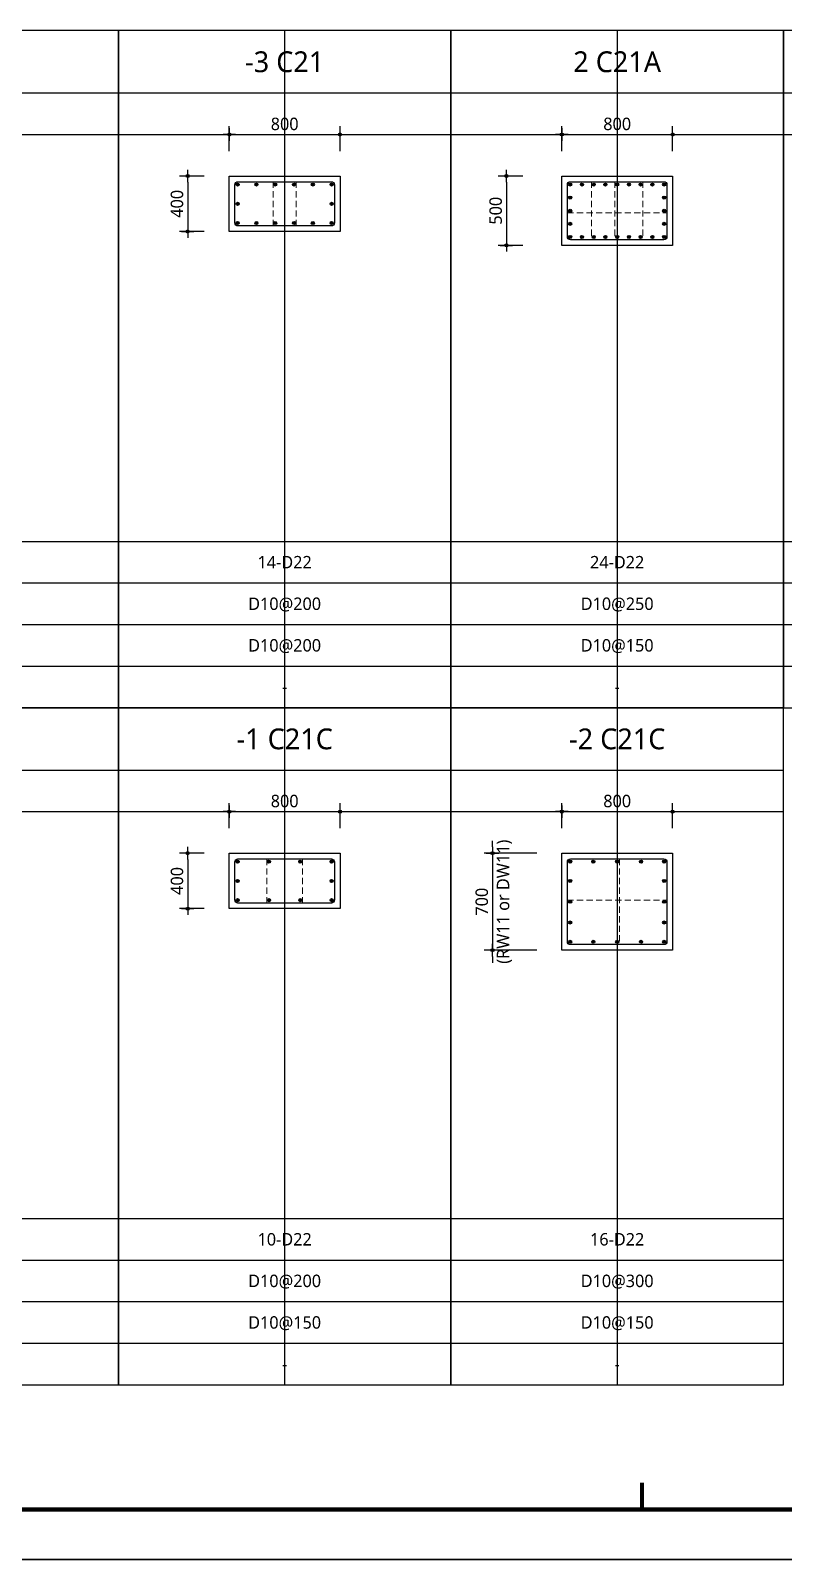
# Model space of a CAD drawing. Header units: millimetres. Extents: x 0 to 252030, y -124740 to 196020.
# Drawn here: x 57626 to 63060, y 160380 to 171412 of the extents above; entities that cross this region are included whole.
import ezdxf
from ezdxf.enums import TextEntityAlignment as Align

# ---------------------------------------------------------------- set-up
doc = ezdxf.new("R2010")
doc.units = ezdxf.units.MM
doc.header["$LTSCALE"] = 30
doc.linetypes.add('HID', pattern=[2.3, 1.5, -0.8])
doc.layers.get('DEFPOINTS').update_dxf_attribs({"color": 142})
for name, color, linetype in [('0-SEC1', 3, 'Continuous'), ('CON', 2, 'Continuous'), ('DIM', 7, 'Continuous'), ('S-철근', 3, 'Continuous'), ('SHEET', 7, 'Continuous'), ('TXT', 3, 'Continuous'), ('XR-FORM_(도룡동)$0$Sheet', 7, 'Continuous')]:
    doc.layers.add(name, color=color, linetype=linetype)
doc.layers.add('TieBar', color=7, linetype='HID', lineweight=0)
doc.styles.get("Standard").update_dxf_attribs({"font": 'malgun.ttf'})
doc.styles.add('맑은 고딕', font='malgun.ttf')
doc.dimstyles.new('30NDIM', dxfattribs={"dimscale": 50, "dimtxt": 3, "dimasz": 1.5, "dimexe": 2, "dimexo": 6, "dimgap": 1, "dimtad": 1, "dimdec": 0, "dimrnd": 0.25, "dimzin": 0, "dimdsep": 46, "dimtxsty": 'Standard', "dimblk": 'Z_DOT', "dimcen": 5, "dimclrd": 256, "dimclre": 256, "dimclrt": 3, "dimadec": 0, "dimazin": 0, "dimtm": 1e-09, "dimtfac": 1, "dimtdec": 0, "dimtix": 1, "dimtmove": 2, "dimatfit": 1, "dimldrblk": 'Z_DOT', "dimfxl": 1, "dimtolj": 1, "dimtzin": 0, "dimarcsym": 0})

# ---------------------------------------------------------------- blocks, each defined once
blk = doc.blocks.new('XR-FORM_(도룡동)$0$S')
at = {"layer": 'XR-FORM_(도룡동)$0$Sheet', "const_width": 100}
blk.add_lwpolyline([(1850, 57950), (82250, 57950), (82250, 1200), (1850, 1200)], close=True, dxfattribs=at)
at = {"layer": 'XR-FORM_(도룡동)$0$Sheet', "linetype": 'Continuous', "const_width": 100}
blk.add_lwpolyline([(38745, 1846), (38745, 1200)], dxfattribs=at)
blk = doc.blocks.new('XR-FORM_(도룡동)', base_point=(101.33, -56114.51))
at = {"layer": 'DEFPOINTS'}
blk.add_lwpolyline([(0, 0), (420, 0), (420, 297), (0, 297)], close=True, dxfattribs=at)
at = {"xscale": 0.005, "yscale": 0.005, "zscale": 0.005}
blk.add_blockref('XR-FORM_(도룡동)$0$S', (-0.25, 0), dxfattribs=at)
blk = doc.blocks.new('*U58')
at = {"layer": 'DEFPOINTS'}
for p, q in [((-1200, 4886), (-1200, 0)), ((-2400, 4136), (0, 4136))]:
    blk.add_line(p, q, dxfattribs=at)
at = {"layer": 'SHEET'}
blk.add_line((-2400, 4436), (0, 4436), dxfattribs=at)
at = {"layer": 'SHEET', "color": 6}
for p, q in [((-2400, 1200), (0, 1200)), ((-2400, 900), (0, 900)), ((-2400, 600), (0, 600)), ((-2400, 300), (0, 300))]:
    blk.add_line(p, q, dxfattribs=at)
at = {"layer": 'SHEET'}
blk.add_lwpolyline([(0, 4886), (-2400, 4886), (-2400, 0), (0, 0)], close=True, dxfattribs=at)
blk = doc.blocks.new('Z_DOT')
at = {"layer": 'DIM', "color": 0}
for p, q in [((-1, 0), (1, 0)), ((0, -1), (0, 1))]:
    blk.add_line(p, q, dxfattribs=at)
for radius in [0.25, 0.125]:
    blk.add_circle((0, 0), radius, dxfattribs=at)
blk = doc.blocks.new('*D98')
at = {"layer": 'DEFPOINTS', "color": 0, "transparency": 16777216}
for p in [(61360, 170362), (61060, 169862), (61360, 169862)]:
    blk.add_point(p, dxfattribs=at)
at = {"layer": 'DIM', "lineweight": -2, "transparency": 16777216}
for p, q in [((61180, 170362), (61000, 170362)), ((61060, 170317), (61060, 169907)), ((61180, 169862), (61000, 169862))]:
    blk.add_line(p, q, dxfattribs=at)
at = {"layer": 'DIM', "lineweight": -2, "transparency": 16777216, "xscale": 45, "yscale": 45, "zscale": 45}
for p, rotation in [((61060, 170362), 90), ((61060, 169862), 270)]:
    blk.add_blockref('Z_DOT', p, dxfattribs=dict(at, rotation=rotation))
at = {"layer": 'DIM', "color": 3, "transparency": 16777216, "insert": (60983, 170112), "char_height": 90, "attachment_point": 5, "rotation": 90}
blk.add_mtext('\\A1;500', dxfattribs=at)
blk = doc.blocks.new('*D137')
at = {"layer": 'DEFPOINTS', "color": 0, "transparency": 16777216}
for p in [(59860, 170662), (59060, 170362), (59860, 170362)]:
    blk.add_point(p, dxfattribs=at)
at = {"layer": 'DIM', "lineweight": -2, "transparency": 16777216}
for p, q in [((59060, 170542), (59060, 170722)), ((59860, 170542), (59860, 170722)), ((59105, 170662), (59815, 170662))]:
    blk.add_line(p, q, dxfattribs=at)
at = {"layer": 'DIM', "lineweight": -2, "transparency": 16777216, "xscale": 45, "yscale": 45, "zscale": 45, "rotation": 180}
blk.add_blockref('Z_DOT', (59060, 170662), dxfattribs=at)
at = {"layer": 'DIM', "lineweight": -2, "transparency": 16777216, "xscale": 45, "yscale": 45, "zscale": 45}
blk.add_blockref('Z_DOT', (59860, 170662), dxfattribs=at)
at = {"layer": 'DIM', "color": 3, "transparency": 16777216, "insert": (59460, 170738), "char_height": 90, "attachment_point": 5}
blk.add_mtext('\\A1;800', dxfattribs=at)
blk = doc.blocks.new('*D138')
at = {"layer": 'DEFPOINTS', "color": 0, "transparency": 16777216}
for p in [(59060, 170362), (58760, 169962), (59060, 169962)]:
    blk.add_point(p, dxfattribs=at)
at = {"layer": 'DIM', "lineweight": -2, "transparency": 16777216}
for p, q in [((58880, 170362), (58700, 170362)), ((58760, 170317), (58760, 170007)), ((58880, 169962), (58700, 169962))]:
    blk.add_line(p, q, dxfattribs=at)
at = {"layer": 'DIM', "lineweight": -2, "transparency": 16777216, "xscale": 45, "yscale": 45, "zscale": 45}
for p, rotation in [((58760, 170362), 90), ((58760, 169962), 270)]:
    blk.add_blockref('Z_DOT', p, dxfattribs=dict(at, rotation=rotation))
at = {"layer": 'DIM', "color": 3, "transparency": 16777216, "insert": (58683, 170162), "char_height": 90, "attachment_point": 5, "rotation": 90}
blk.add_mtext('\\A1;400', dxfattribs=at)
blk = doc.blocks.new('*D139')
at = {"layer": 'DEFPOINTS', "color": 0, "transparency": 16777216}
for p in [(62260, 170662), (61460, 170362), (62260, 170362)]:
    blk.add_point(p, dxfattribs=at)
at = {"layer": 'DIM', "lineweight": -2, "transparency": 16777216}
for p, q in [((61460, 170542), (61460, 170722)), ((62260, 170542), (62260, 170722)), ((61505, 170662), (62215, 170662))]:
    blk.add_line(p, q, dxfattribs=at)
at = {"layer": 'DIM', "lineweight": -2, "transparency": 16777216, "xscale": 45, "yscale": 45, "zscale": 45, "rotation": 180}
blk.add_blockref('Z_DOT', (61460, 170662), dxfattribs=at)
at = {"layer": 'DIM', "lineweight": -2, "transparency": 16777216, "xscale": 45, "yscale": 45, "zscale": 45}
blk.add_blockref('Z_DOT', (62260, 170662), dxfattribs=at)
at = {"layer": 'DIM', "color": 3, "transparency": 16777216, "insert": (61860, 170738), "char_height": 90, "attachment_point": 5}
blk.add_mtext('\\A1;800', dxfattribs=at)
blk = doc.blocks.new('*D145')
at = {"layer": 'DEFPOINTS', "color": 0, "transparency": 16777216}
for p in [(59860, 165776), (59060, 165476), (59860, 165476)]:
    blk.add_point(p, dxfattribs=at)
at = {"layer": 'DIM', "lineweight": -2, "transparency": 16777216}
for p, q in [((59060, 165656), (59060, 165836)), ((59860, 165656), (59860, 165836)), ((59105, 165776), (59815, 165776))]:
    blk.add_line(p, q, dxfattribs=at)
at = {"layer": 'DIM', "lineweight": -2, "transparency": 16777216, "xscale": 45, "yscale": 45, "zscale": 45, "rotation": 180}
blk.add_blockref('Z_DOT', (59060, 165776), dxfattribs=at)
at = {"layer": 'DIM', "lineweight": -2, "transparency": 16777216, "xscale": 45, "yscale": 45, "zscale": 45}
blk.add_blockref('Z_DOT', (59860, 165776), dxfattribs=at)
at = {"layer": 'DIM', "color": 3, "transparency": 16777216, "insert": (59460, 165852), "char_height": 90, "attachment_point": 5}
blk.add_mtext('\\A1;800', dxfattribs=at)
blk = doc.blocks.new('*D146')
at = {"layer": 'DEFPOINTS', "color": 0, "transparency": 16777216}
for p in [(59060, 165476), (58760, 165076), (59060, 165076)]:
    blk.add_point(p, dxfattribs=at)
at = {"layer": 'DIM', "lineweight": -2, "transparency": 16777216}
for p, q in [((58880, 165476), (58700, 165476)), ((58760, 165431), (58760, 165121)), ((58880, 165076), (58700, 165076))]:
    blk.add_line(p, q, dxfattribs=at)
at = {"layer": 'DIM', "lineweight": -2, "transparency": 16777216, "xscale": 45, "yscale": 45, "zscale": 45}
for p, rotation in [((58760, 165476), 90), ((58760, 165076), 270)]:
    blk.add_blockref('Z_DOT', p, dxfattribs=dict(at, rotation=rotation))
at = {"layer": 'DIM', "color": 3, "transparency": 16777216, "insert": (58683, 165276), "char_height": 90, "attachment_point": 5, "rotation": 90}
blk.add_mtext('\\A1;400', dxfattribs=at)
blk = doc.blocks.new('*D1199')
at = {"layer": 'DEFPOINTS', "color": 0, "transparency": 16777216}
for p in [(62260, 165776), (61460, 165476), (62260, 165476)]:
    blk.add_point(p, dxfattribs=at)
at = {"layer": 'DIM', "lineweight": -2, "transparency": 16777216}
for p, q in [((61460, 165656), (61460, 165836)), ((62260, 165656), (62260, 165836)), ((61505, 165776), (62215, 165776))]:
    blk.add_line(p, q, dxfattribs=at)
at = {"layer": 'DIM', "lineweight": -2, "transparency": 16777216, "xscale": 45, "yscale": 45, "zscale": 45, "rotation": 180}
blk.add_blockref('Z_DOT', (61460, 165776), dxfattribs=at)
at = {"layer": 'DIM', "lineweight": -2, "transparency": 16777216, "xscale": 45, "yscale": 45, "zscale": 45}
blk.add_blockref('Z_DOT', (62260, 165776), dxfattribs=at)
at = {"layer": 'DIM', "color": 3, "transparency": 16777216, "insert": (61860, 165852), "char_height": 90, "attachment_point": 5}
blk.add_mtext('\\A1;800', dxfattribs=at)
blk = doc.blocks.new('*D1200')
at = {"layer": 'DEFPOINTS', "color": 0, "transparency": 16777216}
for p in [(61460, 165476), (60960, 164776), (61460, 164776)]:
    blk.add_point(p, dxfattribs=at)
at = {"layer": 'DIM', "lineweight": -2, "transparency": 16777216}
for p, q in [((60960, 165521), (60960, 165566)), ((61280, 165476), (60900, 165476)), ((60960, 165476), (60960, 164776)), ((61280, 164776), (60900, 164776)), ((60960, 164731), (60960, 164686))]:
    blk.add_line(p, q, dxfattribs=at)
at = {"layer": 'DIM', "lineweight": -2, "transparency": 16777216, "xscale": 45, "yscale": 45, "zscale": 45}
for p, rotation in [((60960, 165476), 270), ((60960, 164776), 90)]:
    blk.add_blockref('Z_DOT', p, dxfattribs=dict(at, rotation=rotation))
at = {"layer": 'DIM', "color": 3, "transparency": 16777216, "char_height": 90, "attachment_point": 5, "rotation": 90}
for s, insert in [('\\A1;(RW11 or DW11)', (61046, 165126)), ('\\A1;700', (60883, 165126))]:
    blk.add_mtext(s, dxfattribs=dict(at, insert=insert))

msp = doc.modelspace()

# ---------------------------------------------------------------- hatches: boundary and pattern name
at = {"layer": 'S-철근'}
h = msp.add_hatch(color=256, dxfattribs=at)
edge = h.paths.add_edge_path()
edge.add_arc((59120.74977, 170301.00008), 11.1, 0, 180)
edge.add_arc((59120.74977, 170301.00008), 11.1, 180, 360)
h = msp.add_hatch(color=256, dxfattribs=at)
edge = h.paths.add_edge_path()
edge.add_arc((59256.34977, 170301.00008), 11.1, 0, 180)
edge.add_arc((59256.34977, 170301.00008), 11.1, 180, 360)
h = msp.add_hatch(color=256, dxfattribs=at)
edge = h.paths.add_edge_path()
edge.add_arc((59391.94977, 170301.00008), 11.1, 0, 180)
edge.add_arc((59391.94977, 170301.00008), 11.1, 180, 360)
h = msp.add_hatch(color=256, dxfattribs=at)
edge = h.paths.add_edge_path()
edge.add_arc((59527.54977, 170301.00008), 11.1, 0, 180)
edge.add_arc((59527.54977, 170301.00008), 11.1, 180, 360)
h = msp.add_hatch(color=256, dxfattribs=at)
edge = h.paths.add_edge_path()
edge.add_arc((59663.14977, 170301.00008), 11.1, 0, 180)
edge.add_arc((59663.14977, 170301.00008), 11.1, 180, 360)
h = msp.add_hatch(color=256, dxfattribs=at)
edge = h.paths.add_edge_path()
edge.add_arc((59798.74977, 170301.00008), 11.1, 0, 180)
edge.add_arc((59798.74977, 170301.00008), 11.1, 180, 360)
h = msp.add_hatch(color=256, dxfattribs=at)
edge = h.paths.add_edge_path()
edge.add_arc((61520.74977, 170301.00008), 11.1, 0, 180)
edge.add_arc((61520.74977, 170301.00008), 11.1, 180, 360)
h = msp.add_hatch(color=256, dxfattribs=at)
edge = h.paths.add_edge_path()
edge.add_arc((61605.49977, 170301.00008), 11.1, 0, 180)
edge.add_arc((61605.49977, 170301.00008), 11.1, 180, 360)
h = msp.add_hatch(color=256, dxfattribs=at)
edge = h.paths.add_edge_path()
edge.add_arc((61690.24977, 170301.00008), 11.1, 0, 180)
edge.add_arc((61690.24977, 170301.00008), 11.1, 180, 360)
h = msp.add_hatch(color=256, dxfattribs=at)
edge = h.paths.add_edge_path()
edge.add_arc((61774.99977, 170301.00008), 11.1, 0, 180)
edge.add_arc((61774.99977, 170301.00008), 11.1, 180, 360)
h = msp.add_hatch(color=256, dxfattribs=at)
edge = h.paths.add_edge_path()
edge.add_arc((61859.74977, 170301.00008), 11.1, 0, 180)
edge.add_arc((61859.74977, 170301.00008), 11.1, 180, 360)
h = msp.add_hatch(color=256, dxfattribs=at)
edge = h.paths.add_edge_path()
edge.add_arc((61944.49977, 170301.00008), 11.1, 0, 180)
edge.add_arc((61944.49977, 170301.00008), 11.1, 180, 360)
h = msp.add_hatch(color=256, dxfattribs=at)
edge = h.paths.add_edge_path()
edge.add_arc((62029.24977, 170301.00008), 11.1, 0, 180)
edge.add_arc((62029.24977, 170301.00008), 11.1, 180, 360)
h = msp.add_hatch(color=256, dxfattribs=at)
edge = h.paths.add_edge_path()
edge.add_arc((62113.99977, 170301.00008), 11.1, 0, 180)
edge.add_arc((62113.99977, 170301.00008), 11.1, 180, 360)
h = msp.add_hatch(color=256, dxfattribs=at)
edge = h.paths.add_edge_path()
edge.add_arc((62198.74977, 170301.00008), 11.1, 0, 180)
edge.add_arc((62198.74977, 170301.00008), 11.1, 180, 360)
h = msp.add_hatch(color=256, dxfattribs=at)
edge = h.paths.add_edge_path()
edge.add_arc((59120.74977, 170162.00008), 11.1, 0, 180)
edge.add_arc((59120.74977, 170162.00008), 11.1, 180, 360)
h = msp.add_hatch(color=256, dxfattribs=at)
edge = h.paths.add_edge_path()
edge.add_arc((59798.74977, 170162.00008), 11.1, 0, 180)
edge.add_arc((59798.74977, 170162.00008), 11.1, 180, 360)
h = msp.add_hatch(color=256, dxfattribs=at)
edge = h.paths.add_edge_path()
edge.add_arc((61520.74977, 170206.50008), 11.1, 0, 180)
edge.add_arc((61520.74977, 170206.50008), 11.1, 180, 360)
h = msp.add_hatch(color=256, dxfattribs=at)
edge = h.paths.add_edge_path()
edge.add_arc((61520.74977, 170112.00008), 11.1, 0, 180)
edge.add_arc((61520.74977, 170112.00008), 11.1, 180, 360)
h = msp.add_hatch(color=256, dxfattribs=at)
edge = h.paths.add_edge_path()
edge.add_arc((62198.74977, 170206.50008), 11.1, 0, 180)
edge.add_arc((62198.74977, 170206.50008), 11.1, 180, 360)
h = msp.add_hatch(color=256, dxfattribs=at)
edge = h.paths.add_edge_path()
edge.add_arc((62198.74977, 170112.00008), 11.1, 0, 180)
edge.add_arc((62198.74977, 170112.00008), 11.1, 180, 360)
h = msp.add_hatch(color=256, dxfattribs=at)
edge = h.paths.add_edge_path()
edge.add_arc((59120.74977, 170023.00008), 11.1, 0, 180)
edge.add_arc((59120.74977, 170023.00008), 11.1, 180, 360)
h = msp.add_hatch(color=256, dxfattribs=at)
edge = h.paths.add_edge_path()
edge.add_arc((59256.34977, 170023.00008), 11.1, 0, 180)
edge.add_arc((59256.34977, 170023.00008), 11.1, 180, 360)
h = msp.add_hatch(color=256, dxfattribs=at)
edge = h.paths.add_edge_path()
edge.add_arc((59391.94977, 170023.00008), 11.1, 0, 180)
edge.add_arc((59391.94977, 170023.00008), 11.1, 180, 360)
h = msp.add_hatch(color=256, dxfattribs=at)
edge = h.paths.add_edge_path()
edge.add_arc((59527.54977, 170023.00008), 11.1, 0, 180)
edge.add_arc((59527.54977, 170023.00008), 11.1, 180, 360)
h = msp.add_hatch(color=256, dxfattribs=at)
edge = h.paths.add_edge_path()
edge.add_arc((59663.14977, 170023.00008), 11.1, 0, 180)
edge.add_arc((59663.14977, 170023.00008), 11.1, 180, 360)
h = msp.add_hatch(color=256, dxfattribs=at)
edge = h.paths.add_edge_path()
edge.add_arc((59798.74977, 170023.00008), 11.1, 0, 180)
edge.add_arc((59798.74977, 170023.00008), 11.1, 180, 360)
h = msp.add_hatch(color=256, dxfattribs=at)
edge = h.paths.add_edge_path()
edge.add_arc((61520.74977, 170017.50008), 11.1, 0, 180)
edge.add_arc((61520.74977, 170017.50008), 11.1, 180, 360)
h = msp.add_hatch(color=256, dxfattribs=at)
edge = h.paths.add_edge_path()
edge.add_arc((62198.74977, 170017.50008), 11.1, 0, 180)
edge.add_arc((62198.74977, 170017.50008), 11.1, 180, 360)
h = msp.add_hatch(color=256, dxfattribs=at)
edge = h.paths.add_edge_path()
edge.add_arc((61520.74977, 169923.00008), 11.1, 0, 180)
edge.add_arc((61520.74977, 169923.00008), 11.1, 180, 360)
h = msp.add_hatch(color=256, dxfattribs=at)
edge = h.paths.add_edge_path()
edge.add_arc((61605.49977, 169923.00008), 11.1, 0, 180)
edge.add_arc((61605.49977, 169923.00008), 11.1, 180, 360)
h = msp.add_hatch(color=256, dxfattribs=at)
edge = h.paths.add_edge_path()
edge.add_arc((61690.24977, 169923.00008), 11.1, 0, 180)
edge.add_arc((61690.24977, 169923.00008), 11.1, 180, 360)
h = msp.add_hatch(color=256, dxfattribs=at)
edge = h.paths.add_edge_path()
edge.add_arc((61774.99977, 169923.00008), 11.1, 0, 180)
edge.add_arc((61774.99977, 169923.00008), 11.1, 180, 360)
h = msp.add_hatch(color=256, dxfattribs=at)
edge = h.paths.add_edge_path()
edge.add_arc((61859.74977, 169923.00008), 11.1, 0, 180)
edge.add_arc((61859.74977, 169923.00008), 11.1, 180, 360)
h = msp.add_hatch(color=256, dxfattribs=at)
edge = h.paths.add_edge_path()
edge.add_arc((61944.49977, 169923.00008), 11.1, 0, 180)
edge.add_arc((61944.49977, 169923.00008), 11.1, 180, 360)
h = msp.add_hatch(color=256, dxfattribs=at)
edge = h.paths.add_edge_path()
edge.add_arc((62029.24977, 169923.00008), 11.1, 0, 180)
edge.add_arc((62029.24977, 169923.00008), 11.1, 180, 360)
h = msp.add_hatch(color=256, dxfattribs=at)
edge = h.paths.add_edge_path()
edge.add_arc((62113.99977, 169923.00008), 11.1, 0, 180)
edge.add_arc((62113.99977, 169923.00008), 11.1, 180, 360)
h = msp.add_hatch(color=256, dxfattribs=at)
edge = h.paths.add_edge_path()
edge.add_arc((62198.74977, 169923.00008), 11.1, 0, 180)
edge.add_arc((62198.74977, 169923.00008), 11.1, 180, 360)
h = msp.add_hatch(color=256, dxfattribs=at)
edge = h.paths.add_edge_path()
edge.add_arc((59120.75052, 165415.00008), 11.1, 0, 180)
edge.add_arc((59120.75052, 165415.00008), 11.1, 180, 360)
h = msp.add_hatch(color=256, dxfattribs=at)
edge = h.paths.add_edge_path()
edge.add_arc((59346.75052, 165415.00008), 11.1, 0, 180)
edge.add_arc((59346.75052, 165415.00008), 11.1, 180, 360)
h = msp.add_hatch(color=256, dxfattribs=at)
edge = h.paths.add_edge_path()
edge.add_arc((59572.75052, 165415.00008), 11.1, 0, 180)
edge.add_arc((59572.75052, 165415.00008), 11.1, 180, 360)
h = msp.add_hatch(color=256, dxfattribs=at)
edge = h.paths.add_edge_path()
edge.add_arc((59798.75052, 165415.00008), 11.1, 0, 180)
edge.add_arc((59798.75052, 165415.00008), 11.1, 180, 360)
h = msp.add_hatch(color=256, dxfattribs=at)
edge = h.paths.add_edge_path()
edge.add_arc((61520.75027, 165415.00024), 11.1, 0, 180)
edge.add_arc((61520.75027, 165415.00024), 11.1, 180, 360)
h = msp.add_hatch(color=256, dxfattribs=at)
edge = h.paths.add_edge_path()
edge.add_arc((61687.19369, 165415.00024), 11.1, 360, 540, ccw=False)
edge.add_arc((61687.19369, 165415.00024), 11.1, 180, 360, ccw=False)
h = msp.add_hatch(color=256, dxfattribs=at)
edge = h.paths.add_edge_path()
edge.add_arc((61859.75027, 165415.00024), 11.1, 0, 180)
edge.add_arc((61859.75027, 165415.00024), 11.1, 180, 360)
h = msp.add_hatch(color=256, dxfattribs=at)
edge = h.paths.add_edge_path()
edge.add_arc((62032.30684, 165415.00024), 11.1, 0, 180)
edge.add_arc((62032.30684, 165415.00024), 11.1, 180, 360)
h = msp.add_hatch(color=256, dxfattribs=at)
edge = h.paths.add_edge_path()
edge.add_arc((62198.75027, 165415.00024), 11.1, 0, 180)
edge.add_arc((62198.75027, 165415.00024), 11.1, 180, 360)
h = msp.add_hatch(color=256, dxfattribs=at)
edge = h.paths.add_edge_path()
edge.add_arc((59120.75052, 165276.00008), 11.1, 0, 180)
edge.add_arc((59120.75052, 165276.00008), 11.1, 180, 360)
h = msp.add_hatch(color=256, dxfattribs=at)
edge = h.paths.add_edge_path()
edge.add_arc((59798.75052, 165276.00008), 11.1, 0, 180)
edge.add_arc((59798.75052, 165276.00008), 11.1, 180, 360)
h = msp.add_hatch(color=256, dxfattribs=at)
edge = h.paths.add_edge_path()
edge.add_arc((61520.75027, 165276.00024), 11.1, 0, 180)
edge.add_arc((61520.75027, 165276.00024), 11.1, 180, 360)
h = msp.add_hatch(color=256, dxfattribs=at)
edge = h.paths.add_edge_path()
edge.add_arc((62198.75027, 165276.00024), 11.1, 0, 180)
edge.add_arc((62198.75027, 165276.00024), 11.1, 180, 360)
h = msp.add_hatch(color=256, dxfattribs=at)
edge = h.paths.add_edge_path()
edge.add_arc((59120.75052, 165137.00008), 11.1, 0, 180)
edge.add_arc((59120.75052, 165137.00008), 11.1, 180, 360)
h = msp.add_hatch(color=256, dxfattribs=at)
edge = h.paths.add_edge_path()
edge.add_arc((59346.75052, 165137.00008), 11.1, 0, 180)
edge.add_arc((59346.75052, 165137.00008), 11.1, 180, 360)
h = msp.add_hatch(color=256, dxfattribs=at)
edge = h.paths.add_edge_path()
edge.add_arc((59572.75052, 165137.00008), 11.1, 0, 180)
edge.add_arc((59572.75052, 165137.00008), 11.1, 180, 360)
h = msp.add_hatch(color=256, dxfattribs=at)
edge = h.paths.add_edge_path()
edge.add_arc((59798.75052, 165137.00008), 11.1, 0, 180)
edge.add_arc((59798.75052, 165137.00008), 11.1, 180, 360)
h = msp.add_hatch(color=256, dxfattribs=at)
edge = h.paths.add_edge_path()
edge.add_arc((61520.75027, 165126.00024), 11.1, 0, 180)
edge.add_arc((61520.75027, 165126.00024), 11.1, 180, 360)
h = msp.add_hatch(color=256, dxfattribs=at)
edge = h.paths.add_edge_path()
edge.add_arc((62198.75027, 165126.00024), 11.1, 0, 180)
edge.add_arc((62198.75027, 165126.00024), 11.1, 180, 360)
h = msp.add_hatch(color=256, dxfattribs=at)
edge = h.paths.add_edge_path()
edge.add_arc((61520.75027, 164976.00024), 11.1, 180, 360, ccw=False)
edge.add_arc((61520.75027, 164976.00024), 11.1, 0, 180, ccw=False)
h = msp.add_hatch(color=256, dxfattribs=at)
edge = h.paths.add_edge_path()
edge.add_arc((62198.75027, 164976.00024), 11.1, 180, 360, ccw=False)
edge.add_arc((62198.75027, 164976.00024), 11.1, 0, 180, ccw=False)
h = msp.add_hatch(color=256, dxfattribs=at)
edge = h.paths.add_edge_path()
edge.add_arc((61520.75027, 164837.00024), 11.1, 0, 180)
edge.add_arc((61520.75027, 164837.00024), 11.1, 180, 360)
h = msp.add_hatch(color=256, dxfattribs=at)
edge = h.paths.add_edge_path()
edge.add_arc((61687.19369, 164837.00024), 11.1, 360, 540, ccw=False)
edge.add_arc((61687.19369, 164837.00024), 11.1, 180, 360, ccw=False)
h = msp.add_hatch(color=256, dxfattribs=at)
edge = h.paths.add_edge_path()
edge.add_arc((61859.75027, 164837.00024), 11.1, 0, 180)
edge.add_arc((61859.75027, 164837.00024), 11.1, 180, 360)
h = msp.add_hatch(color=256, dxfattribs=at)
edge = h.paths.add_edge_path()
edge.add_arc((62032.30684, 164837.00024), 11.1, 0, 180)
edge.add_arc((62032.30684, 164837.00024), 11.1, 180, 360)
h = msp.add_hatch(color=256, dxfattribs=at)
edge = h.paths.add_edge_path()
edge.add_arc((62198.75027, 164837.00024), 11.1, 0, 180)
edge.add_arc((62198.75027, 164837.00024), 11.1, 180, 360)

# ---------------------------------------------------------------- linework, layer by layer
at = {"layer": 'CON', "color": 8}
for points in [[(59059.74977, 169962.00008), (59059.74977, 170362.00008), (59859.74977, 170362.00008), (59859.74977, 169962.00008)], [(61459.74977, 169862.00008), (61459.74977, 170362.00008), (62259.74977, 170362.00008), (62259.74977, 169862.00008)], [(59059.75052, 165076.00008), (59059.75052, 165476.00008), (59859.75052, 165476.00008), (59859.75052, 165076.00008)], [(61459.75027, 164776.00024), (61459.75027, 165476.00024), (62259.75027, 165476.00024), (62259.75027, 164776.00024)]]:
    msp.add_lwpolyline(points, close=True, dxfattribs=at)
at = {"layer": 'S-철근'}
for points in [[(59122.31977, 170002.37008, -0.4142135624), (59100.11977, 170024.57008), (59100.11977, 170299.43008, -0.4142135624), (59122.31977, 170321.63008), (59797.17977, 170321.63008, -0.4142135624), (59819.37977, 170299.43008), (59819.37977, 170024.57008, -0.4142135624), (59797.17977, 170002.37008), (59122.31977, 170002.37008)], [(61522.31977, 169902.37008, -0.4142135624), (61500.11977, 169924.57008), (61500.11977, 170299.43008, -0.4142135624), (61522.31977, 170321.63008), (62197.17977, 170321.63008, -0.4142135624), (62219.37977, 170299.43008), (62219.37977, 169924.57008, -0.4142135624), (62197.17977, 169902.37008), (61522.31977, 169902.37008)], [(59122.32052, 165116.37008, -0.4142135624), (59100.12052, 165138.57008), (59100.12052, 165413.43008, -0.4142135624), (59122.32052, 165435.63008), (59797.18052, 165435.63008, -0.4142135624), (59819.38052, 165413.43008), (59819.38052, 165138.57008, -0.4142135624), (59797.18052, 165116.37008), (59122.32052, 165116.37008)], [(61522.32027, 164816.37024, -0.4142135624), (61500.12027, 164838.57024), (61500.12027, 165413.43024, -0.4142135624), (61522.32027, 165435.63024), (62197.18027, 165435.63024, -0.4142135624), (62219.38027, 165413.43024), (62219.38027, 164838.57024, -0.4142135624), (62197.18027, 164816.37024), (61522.32027, 164816.37024)]]:
    msp.add_lwpolyline(points, format="xyb", dxfattribs=at)
for centre in [(59120.74977, 170301.00008), (59256.34977, 170301.00008), (59391.94977, 170301.00008), (59527.54977, 170301.00008), (59663.14977, 170301.00008), (59798.74977, 170301.00008), (61520.74977, 170301.00008), (61605.49977, 170301.00008), (61690.24977, 170301.00008), (61774.99977, 170301.00008), (61859.74977, 170301.00008), (61944.49977, 170301.00008), (62029.24977, 170301.00008), (62113.99977, 170301.00008), (62198.74977, 170301.00008), (59120.74977, 170162.00008), (59798.74977, 170162.00008), (61520.74977, 170206.50008), (61520.74977, 170112.00008), (62198.74977, 170206.50008), (62198.74977, 170112.00008), (59120.74977, 170023.00008), (59256.34977, 170023.00008), (59391.94977, 170023.00008), (59527.54977, 170023.00008), (59663.14977, 170023.00008), (59798.74977, 170023.00008), (61520.74977, 170017.50008), (62198.74977, 170017.50008), (61520.74977, 169923.00008), (61605.49977, 169923.00008), (61690.24977, 169923.00008), (61774.99977, 169923.00008), (61859.74977, 169923.00008), (61944.49977, 169923.00008), (62029.24977, 169923.00008), (62113.99977, 169923.00008), (62198.74977, 169923.00008), (59120.75052, 165415.00008), (59346.75052, 165415.00008), (59572.75052, 165415.00008), (59798.75052, 165415.00008), (61520.75027, 165415.00024), (61687.19369, 165415.00024), (61859.75027, 165415.00024), (62032.30684, 165415.00024), (62198.75027, 165415.00024), (59120.75052, 165276.00008), (59798.75052, 165276.00008), (61520.75027, 165276.00024), (62198.75027, 165276.00024), (59120.75052, 165137.00008), (59346.75052, 165137.00008), (59572.75052, 165137.00008), (59798.75052, 165137.00008), (61520.75027, 165126.00024), (62198.75027, 165126.00024), (61520.75027, 164976.00024), (62198.75027, 164976.00024), (61520.75027, 164837.00024), (61687.19369, 164837.00024), (61859.75027, 164837.00024), (62032.30684, 164837.00024), (62198.75027, 164837.00024)]:
    msp.add_circle(centre, 11.1, dxfattribs=at)
at = {"layer": 'TieBar'}
for p, q in [((59376.08477, 170321.63008), (59376.08477, 170002.37008)), ((59543.41477, 170321.63008), (59543.41477, 170002.37008)), ((61674.38477, 170321.63008), (61674.38477, 169902.37008)), ((61843.88477, 170321.63008), (61843.88477, 169902.37008)), ((62045.11477, 170321.63008), (62045.11477, 169902.37008)), ((61500.11977, 170096.13508), (62219.37977, 170096.13508)), ((59330.88552, 165435.63008), (59330.88552, 165116.37008)), ((59588.61552, 165435.63008), (59588.61552, 165116.37008)), ((61875.61527, 165435.63024), (61875.61527, 164816.37024)), ((61500.12027, 165137.10024), (62219.38027, 165137.10024))]:
    msp.add_line(p, q, dxfattribs=at)

# ---------------------------------------------------------------- block references
for p in [(58259.75027, 166525.99992), (60659.75027, 166525.99992), (63059.75027, 166525.99992), (65459.75027, 166525.99992), (58259.75027, 161639.99992), (60659.75027, 161639.99992), (63059.75027, 161639.99992)]:
    msp.add_blockref('*U58', p)
at = {"layer": '0-SEC1', "xscale": 60, "yscale": 60, "zscale": 60}
for p in [(56510.02429, -3206490.57868), (56510.02429, -3224310.57868)]:
    msp.add_blockref('XR-FORM_(도룡동)', p, dxfattribs=at)

# ---------------------------------------------------------------- texts
at = {"layer": 'TXT', "color": 2, "style": '맑은 고딕'}
for s, p in [('-3 C21', (59459.75002, 171187.00008)), ('2 C21A', (61859.75002, 171187.00008)), ('-1 C21C', (59459.75027, 166301.00024)), ('-2 C21C', (61859.75027, 166301.00024))]:
    msp.add_text(s, height=150, dxfattribs=at).set_placement(p, align=Align.MIDDLE_CENTER)
at = {"layer": 'TXT', "style": '맑은 고딕'}
for s, p in [('14-D22', (59459.75002, 167576.00008)), ('24-D22', (61859.75002, 167576.00008)), ('D10@200', (59459.75002, 167276.00008)), ('D10@250', (61859.75002, 167276.00008)), ('D10@200', (59459.75002, 166976.00008)), ('D10@150', (61859.75002, 166976.00008)), ('-', (59459.75002, 166676.00008)), ('-', (61859.75002, 166676.00008)), ('10-D22', (59459.75027, 162690.00024)), ('16-D22', (61859.75027, 162690.00024)), ('D10@200', (59459.75027, 162390.00024)), ('D10@300', (61859.75027, 162390.00024)), ('D10@150', (59459.75027, 162090.00024)), ('D10@150', (61859.75027, 162090.00024)), ('-', (59459.75027, 161790.00024)), ('-', (61859.75027, 161790.00024))]:
    msp.add_text(s, height=90, dxfattribs=at).set_placement(p, align=Align.MIDDLE_CENTER)

# ---------------------------------------------------------------- dimensions: what is measured, and where the dimension line sits
at = {"layer": 'DIM'}
for base, p1, p2, picture, middle in [((59859.74977, 170662.00008), (59059.74977, 170362.00008), (59859.74977, 170362.00008), '*D137', (59459.74977, 170738.49804)), ((62259.74977, 170662.00008), (61459.74977, 170362.00008), (62259.74977, 170362.00008), '*D139', (61859.74977, 170738.49804)), ((59859.75052, 165776.00008), (59059.75052, 165476.00008), (59859.75052, 165476.00008), '*D145', (59459.75052, 165852.49804)), ((62259.75027, 165776.00024), (61459.75027, 165476.00024), (62259.75027, 165476.00024), '*D1199', (61859.75027, 165852.4982))]:
    dim = msp.add_linear_dim(base=base, p1=p1, p2=p2, dimstyle='30NDIM', override={"dimscale": 30, "dimtxsty": 'Standard'}, dxfattribs=at)
    dim.commit()
    dim.dimension.update_dxf_attribs({"geometry": picture, "text_midpoint": middle})
for base, p1, p2, picture, middle in [((58759.74977, 169962.00008), (59059.74977, 170362.00008), (59059.74977, 169962.00008), '*D138', (58683.25181, 170162.00008)), ((61059.75002, 169862.00008), (61359.75002, 170362.00008), (61359.75002, 169862.00008), '*D98', (60983.25206, 170112.00008)), ((58759.75052, 165076.00008), (59059.75052, 165476.00008), (59059.75052, 165076.00008), '*D146', (58683.25255, 165276.00008))]:
    dim = msp.add_linear_dim(base=base, p1=p1, p2=p2, angle=270, dimstyle='30NDIM', override={"dimscale": 30, "dimtxsty": 'Standard'}, dxfattribs=at)
    dim.commit()
    dim.dimension.update_dxf_attribs({"geometry": picture, "text_midpoint": middle})
dim = msp.add_linear_dim(base=(60959.9181, 164776.00024), p1=(61459.75027, 165476.00024), p2=(61459.75027, 164776.00024), angle=270, text='<>\\X(RW11 or DW11)', dimstyle='30NDIM', override={"dimscale": 30, "dimtxsty": 'Standard'}, dxfattribs=at)
dim.commit()
dim.dimension.update_dxf_attribs({"geometry": '*D1200', "text_midpoint": (60959.9181, 165126.00024)})

doc.saveas('drawing.dxf')
